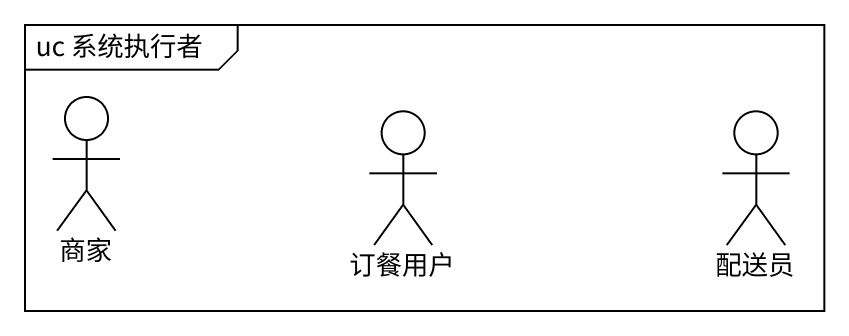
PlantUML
@startuml
mainframe uc 系统执行者
actor 商家
actor 订餐用户
actor 配送员
@enduml
